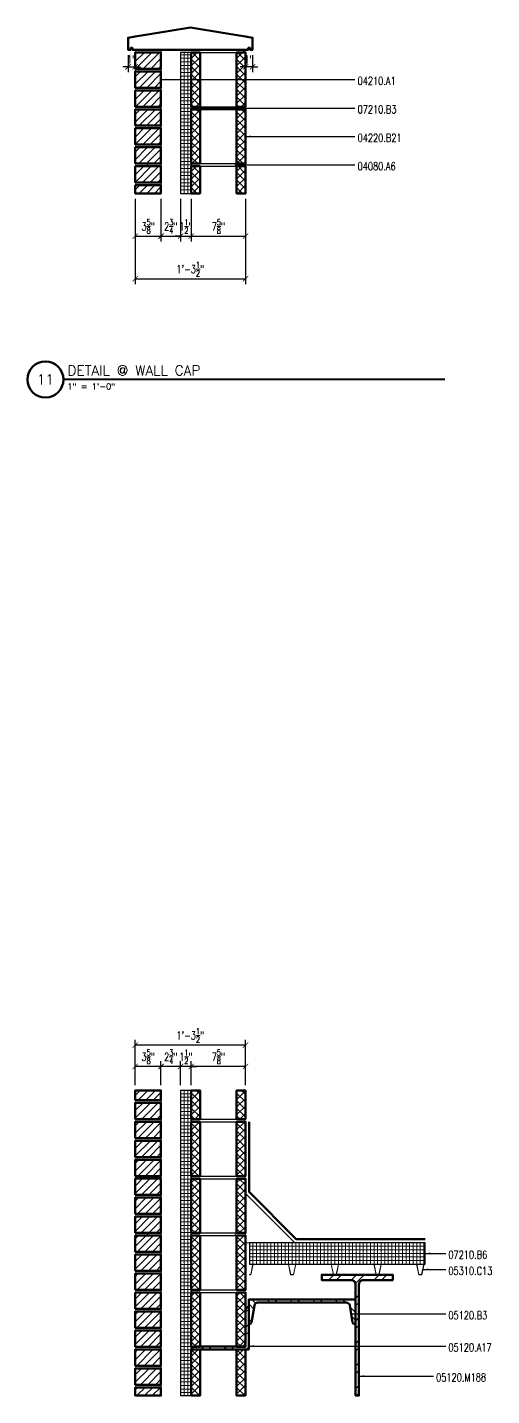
# Model space of a CAD drawing. Header units: inches. Extents: x 4066 to 5785, y 40 to 930.
# Drawn here: x 4066.4 to 4131.6, y 737.9 to 930.2 of the extents above; entities that cross this region are included whole.
import ezdxf
from ezdxf.enums import TextEntityAlignment as Align

# ---------------------------------------------------------------- set-up
doc = ezdxf.new("R2010")
doc.units = ezdxf.units.IN
doc.header["$LTSCALE"] = 0.5
doc.header["$MEASUREMENT"] = 0
doc.layers.get('0').update_dxf_attribs({"lineweight": 18})
doc.layers.get('Defpoints').update_dxf_attribs({"color": 140, "lineweight": 18})
for name, color, linetype, lineweight in [('A-Anno-Dims', 211, 'Continuous', 18), ('A-Anno-Note', 231, 'Continuous', 25), ('A-Detl-Medm', 31, 'Continuous', 25), ('A-Detl-Patt', 190, 'Continuous', 18), ('A-Detl-Thin', 150, 'Continuous', 18), ('A-Detl-Wide', 213, 'Continuous', 50), ('G-Anno-Ttlb', 213, 'Continuous', 50)]:
    doc.layers.add(name, color=color, linetype=linetype, lineweight=lineweight)
doc.styles.add('Arch-Dim', font='romans.shx', dxfattribs={"width": 0.75})
doc.styles.add('RomanS', font='romans.shx')
doc.dimstyles.new('Aec-Arch-I-96', dxfattribs={"dimscale": 96, "dimtxt": 0.09375, "dimasz": 0.0625, "dimexe": 0.0625, "dimexo": 0.0625, "dimgap": 0.03125, "dimtad": 1, "dimdec": 4, "dimzin": 3, "dimdsep": 46, "dimlunit": 4, "dimtxsty": 'Arch-Dim', "dimblk": 'ARCHTICK', "dimcen": 0.09375, "dimazin": 2, "dimtfac": 0.75, "dimtdec": 4, "dimtix": 1, "dimtmove": 2, "dimatfit": 2, "dimfxl": 1, "dimtolj": 1, "dimtzin": 0, "dimarcsym": 0})
pattern_1 = [(45, (0, 0.375), (-0.53033, 0.53033), [])]
pattern_2 = [(45, (0, 0.375), (-0.53033, 0.53033), []), (135, (0, 0.375), (-0.53033, -0.53033), [])]

# ---------------------------------------------------------------- blocks, each defined once
blk = doc.blocks.new('*U170')
at = {"layer": 'A-Detl-Patt'}
h = blk.add_hatch(dxfattribs=at)
h.set_pattern_fill('ANSI31', color=256, scale=6, style=0)
h.set_pattern_definition(pattern_1)
h.paths.add_polyline_path([(3.62, 2.67), (0, 2.67), (0, 1.51), (3.62, 1.51)], flags=0)
at = {"color": 0, "linetype": 'ByBlock'}
blk.add_lwpolyline([(3.62, 2.67), (0, 2.67), (0, 1.51), (3.62, 1.51), (3.62, 2.67)], close=True, dxfattribs=at)
blk = doc.blocks.new('*U32')
at = {"layer": 'A-Detl-Patt'}
h = blk.add_hatch(dxfattribs=at)
h.set_pattern_fill('ANSI31', color=256, scale=6, style=0)
h.set_pattern_definition(pattern_1)
h.paths.add_polyline_path([(0, 0.375), (3.625, 0.375), (3.625, 2.6667), (0, 2.6667)])
at = {"color": 0, "linetype": 'ByBlock'}
blk.add_lwpolyline([(0, 0.375), (3.625, 0.375), (3.625, 2.6667), (0, 2.6667)], close=True, dxfattribs=at)
at = {"layer": 'A-Detl-Medm'}
blk.add_line((3.625, 0.375), (3.625, 0), dxfattribs=at)
blk.add_arc((0, 0.1875), 0.1875, 270, 90, dxfattribs=at)
blk = doc.blocks.new('*U168')
at = {"layer": 'A-Detl-Patt'}
h = blk.add_hatch(dxfattribs=at)
h.set_pattern_fill('ANSI37', color=256, scale=6, style=0)
h.set_pattern_definition(pattern_2)
h.paths.add_polyline_path([(1.25, 8), (0, 8), (0, 1.51), (1.25, 1.51)], flags=0)
h = blk.add_hatch(dxfattribs=at)
h.set_pattern_fill('ANSI37', color=256, scale=6, style=0)
h.set_pattern_definition(pattern_2)
h.paths.add_polyline_path([(7.62, 8), (6.38, 8), (6.38, 1.51), (7.62, 1.51)], flags=0)
at = {"color": 0, "linetype": 'ByBlock'}
for points in [[(1.25, 8), (0, 8), (0, 1.51), (1.25, 1.51), (1.25, 8)], [(7.62, 8), (6.38, 8), (6.38, 1.51), (7.62, 1.51), (7.62, 8)]]:
    blk.add_lwpolyline(points, close=True, dxfattribs=at)
at = {"layer": 'A-Detl-Medm'}
blk.add_lwpolyline([(1.25, 8), (6.38, 8)], dxfattribs=at)
blk = doc.blocks.new('*U33')
at = {"layer": 'A-Detl-Patt'}
h = blk.add_hatch(dxfattribs=at)
h.set_pattern_fill('ANSI37', color=256, scale=6, style=0)
h.set_pattern_definition(pattern_2)
h.paths.add_polyline_path([(0, 0.375), (1.25, 0.375), (1.25, 8), (0, 8)])
h = blk.add_hatch(dxfattribs=at)
h.set_pattern_fill('ANSI37', color=256, scale=6, style=0)
h.set_pattern_definition(pattern_2)
h.paths.add_polyline_path([(6.375, 0.375), (7.625, 0.375), (7.625, 8), (6.375, 8)])
at = {"color": 0, "linetype": 'ByBlock'}
for points in [[(0, 0.375), (1.25, 0.375), (1.25, 8), (0, 8)], [(6.375, 0.375), (7.625, 0.375), (7.625, 8), (6.375, 8)]]:
    blk.add_lwpolyline(points, close=True, dxfattribs=at)
at = {"layer": 'A-Detl-Medm'}
for p, q in [((1.25, 8), (6.375, 8)), ((0, 0.375), (0, 0)), ((1.25, 0.375), (6.375, 0.375))]:
    blk.add_line(p, q, dxfattribs=at)
blk.add_arc((7.625, 0.1875), 0.1875, 90, 270, dxfattribs=at)
blk = doc.blocks.new('*U55')
at = {"layer": 'A-Detl-Patt'}
h = blk.add_hatch(dxfattribs=at)
h.set_pattern_fill('ANSI32', color=256, scale=6, style=0)
edge = h.paths.add_edge_path()
edge.add_line((3.4, 0), (0, 0))
edge.add_line((0, 0), (0, -15))
edge.add_line((0, -15), (3.4, -15))
edge.add_line((3.4, -15), (3.4, -14.84))
edge.add_arc((3.16, -14.84), 0.24, 0, 80.5)
edge.add_line((3.2, -14.6), (0.82, -14.2))
edge.add_arc((0.9, -13.71), 0.5, 180, 260.5, ccw=False)
edge.add_line((0.4, -13.71), (0.4, -1.29))
edge.add_arc((0.9, -1.29), 0.5, 99.5, 180, ccw=False)
edge.add_line((0.82, -0.8), (3.2, -0.4))
edge.add_arc((3.16, -0.16), 0.24, 279.5, 360)
edge.add_line((3.4, -0.16), (3.4, 0))
at = {"color": 0, "linetype": 'ByBlock'}
blk.add_lwpolyline([(3.4, 0), (0, 0), (0, -15), (3.4, -15), (3.4, -14.84, 0.366443), (3.2, -14.6), (0.82, -14.2, -0.366443), (0.4, -13.71), (0.4, -1.29, -0.366443), (0.82, -0.8), (3.2, -0.4, 0.366443), (3.4, -0.16)], format="xyb", close=True, dxfattribs=at)
blk = doc.blocks.new('*U167')
at = {"layer": 'A-Detl-Patt'}
h = blk.add_hatch(dxfattribs=at)
h.set_pattern_fill('ANSI32', color=256, scale=6, style=0)
h.set_pattern_definition([(45, (0, -13.46), (-1.591, 1.591), []), (45, (1.0607, -13.46), (-1.591, 1.591), [])])
h.paths.add_polyline_path([(0.24, -1.35, -0.414214), (0.85, -0.75), (4.99, -0.75), (4.99, 0), (-4.99, 0), (-4.99, -0.75), (-0.85, -0.75, -0.414214), (-0.24, -1.35), (-0.24, -16.99), (0.24, -16.99)], flags=0)
at = {"color": 0, "linetype": 'ByBlock'}
blk.add_lwpolyline([(0.24, -1.35, -0.414214), (0.85, -0.75), (4.99, -0.75), (4.99, 0), (-4.99, 0), (-4.99, -0.75), (-0.85, -0.75, -0.414214), (-0.24, -1.35), (-0.24, -16.99), (0.24, -16.99), (0.24, -1.35)], format="xyb", close=True, dxfattribs=at)
blk = doc.blocks.new('*U57')
at = {"layer": 'A-Detl-Patt'}
h = blk.add_hatch(dxfattribs=at)
h.set_pattern_fill('ANSI32', color=256, scale=6, style=0)
edge = h.paths.add_edge_path()
edge.add_line((0, 0), (6, 0))
edge.add_arc((5.5625, 0), 0.4375, -90, 0, ccw=False)
edge.add_line((5.5625, -0.4375), (0.9375, -0.4375))
edge.add_arc((0.9375, -0.9375), 0.5, 90, 180)
edge.add_line((0.4375, -0.9375), (0.4375, -7.5625))
edge.add_arc((0, -7.5625), 0.4375, -90, 0, ccw=False)
edge.add_line((0, -8), (0, 0))
at = {"color": 0, "linetype": 'ByBlock'}
blk.add_lwpolyline([(0, 0), (6, 0), (6, 0, -0.41421356), (5.5625, -0.4375), (0.9375, -0.4375, 0.41421356), (0.4375, -0.9375), (0.4375, -7.5625, -0.41421356), (0, -8), (0, -8)], format="xyb", close=True, dxfattribs=at)
blk = doc.blocks.new('*U82')
at = {"layer": 'A-Detl-Patt'}
h = blk.add_hatch(dxfattribs=at)
h.set_pattern_fill('ANSI31', color=256, scale=6, style=0)
h.set_pattern_definition(pattern_1)
h.paths.add_polyline_path([(0, 0.38), (3.62, 0.38), (3.62, 1.73), (0, 1.73)], flags=0)
at = {"color": 0, "linetype": 'ByBlock'}
blk.add_lwpolyline([(0, 0.38), (3.62, 0.38), (3.62, 1.73), (0, 1.73), (0, 0.38)], close=True, dxfattribs=at)
at = {"layer": 'A-Detl-Medm'}
blk.add_lwpolyline([(0, 0, 1), (0, 0.38)], format="xyb", dxfattribs=at)
blk.add_lwpolyline([(3.62, 0.38), (3.62, 0)], dxfattribs=at)
blk = doc.blocks.new('*U80')
at = {"layer": 'A-Detl-Patt'}
h = blk.add_hatch(dxfattribs=at)
h.set_pattern_fill('ANSI37', color=256, scale=6, style=0)
h.set_pattern_definition(pattern_2)
h.paths.add_polyline_path([(0, 0.38), (1.25, 0.38), (1.25, 4.4), (0, 4.4)], flags=0)
h = blk.add_hatch(dxfattribs=at)
h.set_pattern_fill('ANSI37', color=256, scale=6, style=0)
h.set_pattern_definition(pattern_2)
h.paths.add_polyline_path([(6.38, 0.38), (7.62, 0.38), (7.62, 4.4), (6.38, 4.4)], flags=0)
at = {"color": 0, "linetype": 'ByBlock'}
for points in [[(0, 0.38), (1.25, 0.38), (1.25, 4.4), (0, 4.4), (0, 0.38)], [(6.38, 0.38), (7.62, 0.38), (7.62, 4.4), (6.38, 4.4), (6.38, 0.38)]]:
    blk.add_lwpolyline(points, close=True, dxfattribs=at)
at = {"layer": 'A-Detl-Medm'}
for points in [[(0, 0.38), (0, 0)], [(1.25, 0.38), (6.38, 0.38)]]:
    blk.add_lwpolyline(points, dxfattribs=at)
blk.add_lwpolyline([(7.62, 0.38, 1), (7.62, 0)], format="xyb", dxfattribs=at)
blk = doc.blocks.new('*U65')
at = {"color": 0, "linetype": 'ByBlock'}
blk.add_lwpolyline([(-6.1225, -0.1875, 0.0625, 0.0625, 1), (-6.2475, -0.1875, 0.0625, 0.0625, 1), (-6.1225, -0.1875, 0, 0, 0), (6.1225, -0.1875, 0.0625, 0.0625, 1), (6.2475, -0.1875, 0.0625, 0.0625, 1), (6.1225, -0.1875, 0, 0, 0)], format="xyseb", dxfattribs=at)
blk = doc.blocks.new('*U58')
at = {"layer": 'A-Detl-Patt'}
h = blk.add_hatch(dxfattribs=at)
h.set_pattern_fill('ANSI37', color=256, scale=6, style=0)
h.set_pattern_definition(pattern_2)
h.paths.add_polyline_path([(0, 0.375), (1.25, 0.375), (1.25, 8), (0, 8)])
h = blk.add_hatch(dxfattribs=at)
h.set_pattern_fill('ANSI37', color=256, scale=6, style=0)
h.set_pattern_definition(pattern_2)
h.paths.add_polyline_path([(6.375, 0.375), (7.625, 0.375), (7.625, 8), (6.375, 8)])
at = {"color": 0, "linetype": 'ByBlock'}
for points in [[(0, 0.375), (1.25, 0.375), (1.25, 8), (0, 8)], [(6.375, 0.375), (7.625, 0.375), (7.625, 8), (6.375, 8)]]:
    blk.add_lwpolyline(points, close=True, dxfattribs=at)
at = {"layer": 'A-Detl-Medm'}
for p, q in [((1.25, 8), (6.375, 8)), ((0, 0.375), (0, 0)), ((1.25, 0.375), (6.375, 0.375))]:
    blk.add_line(p, q, dxfattribs=at)
blk.add_arc((7.625, 0.1875), 0.1875, 90, 270, dxfattribs=at)
blk = doc.blocks.new('*U107')
at = {"layer": 'A-Detl-Patt'}
h = blk.add_hatch(dxfattribs=at)
h.set_pattern_fill('ANSI31', color=256, scale=6, style=0)
h.set_pattern_definition(pattern_1)
h.paths.add_polyline_path([(3.62, 2.67), (0, 2.67), (0, 1.52), (3.62, 1.52)], flags=0)
at = {"color": 0, "linetype": 'ByBlock'}
blk.add_lwpolyline([(3.62, 2.67), (0, 2.67), (0, 1.52), (3.62, 1.52), (3.62, 2.67)], close=True, dxfattribs=at)
blk = doc.blocks.new('*U59')
at = {"layer": 'A-Detl-Patt'}
h = blk.add_hatch(dxfattribs=at)
h.set_pattern_fill('ANSI31', color=256, scale=6, style=0)
h.set_pattern_definition(pattern_1)
h.paths.add_polyline_path([(0, 0.375), (3.625, 0.375), (3.625, 2.6667), (0, 2.6667)])
at = {"color": 0, "linetype": 'ByBlock'}
blk.add_lwpolyline([(0, 0.375), (3.625, 0.375), (3.625, 2.6667), (0, 2.6667)], close=True, dxfattribs=at)
at = {"layer": 'A-Detl-Medm'}
blk.add_line((3.625, 0.375), (3.625, 0), dxfattribs=at)
blk.add_arc((0, 0.1875), 0.1875, 270, 90, dxfattribs=at)
blk = doc.blocks.new('*U64')
at = {"color": 0, "linetype": 'ByBlock'}
blk.add_lwpolyline([(3.62, 0.38), (0, 0.38), (-0.38, 0.38), (-0.38, 0.63), (-0.62, 0.63), (-0.62, 0.38), (-1, 0.38), (-1, 2.06), (0, 2.23), (2.62, 2.67), (7.75, 3.52), (12.88, 2.67), (15.5, 2.23), (16.5, 2.06), (16.5, 0.38), (16.13, 0.38), (16.13, 0.63), (15.88, 0.63), (15.88, 0.38), (15.5, 0.38), (11.88, 0.38), (3.62, 0.38)], close=True, dxfattribs=at)
at = {"layer": 'A-Detl-Medm', "extrusion": (0, 0, -1)}
blk.add_lwpolyline([(0, 0, -1), (0, 0.38)], format="xyb", dxfattribs=at)
blk.add_lwpolyline([(-3.62, 0.38), (-3.62, 0)], dxfattribs=at)
blk = doc.blocks.new('_ArchTick')
at = {"color": 0, "linetype": 'ByBlock', "const_width": 0.15}
blk.add_lwpolyline([(-0.5, -0.5), (0.5, 0.5)], dxfattribs=at)
blk = doc.blocks.new('*U106')
at = {"layer": 'A-Detl-Patt'}
h = blk.add_hatch(dxfattribs=at)
h.set_pattern_fill('ANSI37', color=256, scale=6, style=0)
h.set_pattern_definition(pattern_2)
h.paths.add_polyline_path([(1.25, 8), (0, 8), (0, 4.1875), (1.25, 4.1875)], flags=0)
h = blk.add_hatch(dxfattribs=at)
h.set_pattern_fill('ANSI37', color=256, scale=6, style=0)
h.set_pattern_definition(pattern_2)
h.paths.add_polyline_path([(7.625, 8), (6.375, 8), (6.375, 4.1875), (7.625, 4.1875)], flags=0)
at = {"color": 0, "linetype": 'ByBlock'}
for points in [[(1.25, 8), (0, 8), (0, 4.1875), (1.25, 4.1875), (1.25, 8)], [(7.625, 8), (6.375, 8), (6.375, 4.1875), (7.625, 4.1875), (7.625, 8)]]:
    blk.add_lwpolyline(points, close=True, dxfattribs=at)
at = {"layer": 'A-Detl-Medm'}
blk.add_lwpolyline([(1.25, 8), (6.375, 8)], dxfattribs=at)
blk = doc.blocks.new('*D108')
at = {"layer": 'A-Anno-Dims', "color": 0, "lineweight": -2, "transparency": 16777216}
for p, q in [((4081.54, 906.12), (4081.54, 900.12)), ((4085.17, 906.12), (4085.17, 900.12)), ((4081.54, 900.87), (4085.17, 900.87))]:
    blk.add_line(p, q, dxfattribs=at)
at = {"layer": 'Defpoints', "color": 0, "transparency": 16777216}
for p in [(4081.54, 906.87), (4085.17, 906.87), (4085.17, 900.87)]:
    blk.add_point(p, dxfattribs=at)
at = {"layer": 'A-Anno-Dims', "color": 0, "lineweight": -2, "transparency": 16777216, "xscale": 0.75, "yscale": 0.75, "zscale": 0.75, "rotation": 180}
blk.add_blockref('_ArchTick', (4081.54, 900.87), dxfattribs=at)
at = {"layer": 'A-Anno-Dims', "color": 0, "lineweight": -2, "transparency": 16777216, "xscale": 0.75, "yscale": 0.75, "zscale": 0.75}
blk.add_blockref('_ArchTick', (4085.17, 900.87), dxfattribs=at)
at = {"layer": 'A-Anno-Dims', "color": 0, "transparency": 16777216, "insert": (4083.36, 902.23), "char_height": 1.125, "attachment_point": 5, "style": 'Arch-Dim'}
blk.add_mtext('\\A1;3{\\H0.750000x;\\S5/8;}"', dxfattribs=at)
blk = doc.blocks.new('*D109')
at = {"layer": 'A-Anno-Dims', "color": 0, "lineweight": -2, "transparency": 16777216}
for p, q in [((4085.17, 906.12), (4085.17, 900.12)), ((4087.92, 906.12), (4087.92, 900.12)), ((4085.17, 900.87), (4087.92, 900.87))]:
    blk.add_line(p, q, dxfattribs=at)
at = {"layer": 'Defpoints', "color": 0, "transparency": 16777216}
for p in [(4085.17, 906.87), (4087.92, 906.87), (4087.92, 900.87)]:
    blk.add_point(p, dxfattribs=at)
at = {"layer": 'A-Anno-Dims', "color": 0, "lineweight": -2, "transparency": 16777216, "xscale": 0.75, "yscale": 0.75, "zscale": 0.75, "rotation": 180}
blk.add_blockref('_ArchTick', (4085.17, 900.87), dxfattribs=at)
at = {"layer": 'A-Anno-Dims', "color": 0, "lineweight": -2, "transparency": 16777216, "xscale": 0.75, "yscale": 0.75, "zscale": 0.75}
blk.add_blockref('_ArchTick', (4087.92, 900.87), dxfattribs=at)
at = {"layer": 'A-Anno-Dims', "color": 0, "transparency": 16777216, "insert": (4086.54, 902.23), "char_height": 1.125, "attachment_point": 5, "style": 'Arch-Dim'}
blk.add_mtext('\\A1;2{\\H0.750000x;\\S3/4;}"', dxfattribs=at)
blk = doc.blocks.new('*D110')
at = {"layer": 'A-Anno-Dims', "color": 0, "lineweight": -2, "transparency": 16777216}
for p, q in [((4087.92, 906.12), (4087.92, 900.12)), ((4089.42, 906.12), (4089.42, 900.12)), ((4087.92, 900.87), (4087.17, 900.87)), ((4087.92, 900.87), (4089.42, 900.87)), ((4089.42, 900.87), (4090.17, 900.87))]:
    blk.add_line(p, q, dxfattribs=at)
at = {"layer": 'Defpoints', "color": 0, "transparency": 16777216}
for p in [(4087.92, 906.87), (4089.42, 906.87), (4089.42, 900.87)]:
    blk.add_point(p, dxfattribs=at)
at = {"layer": 'A-Anno-Dims', "color": 0, "lineweight": -2, "transparency": 16777216, "xscale": 0.75, "yscale": 0.75, "zscale": 0.75}
blk.add_blockref('_ArchTick', (4087.92, 900.87), dxfattribs=at)
at = {"layer": 'A-Anno-Dims', "color": 0, "lineweight": -2, "transparency": 16777216, "xscale": 0.75, "yscale": 0.75, "zscale": 0.75, "rotation": 180}
blk.add_blockref('_ArchTick', (4089.42, 900.87), dxfattribs=at)
at = {"layer": 'A-Anno-Dims', "color": 0, "transparency": 16777216, "insert": (4088.67, 902.23), "char_height": 1.125, "attachment_point": 5, "style": 'Arch-Dim'}
blk.add_mtext('\\A1;1{\\H0.750000x;\\S1/2;}"', dxfattribs=at)
blk = doc.blocks.new('*D111')
at = {"layer": 'A-Anno-Dims', "color": 0, "lineweight": -2, "transparency": 16777216}
for p, q in [((4089.42, 906.12), (4089.42, 900.12)), ((4097.04, 906.12), (4097.04, 900.12)), ((4089.42, 900.87), (4097.04, 900.87))]:
    blk.add_line(p, q, dxfattribs=at)
at = {"layer": 'Defpoints', "color": 0, "transparency": 16777216}
for p in [(4089.42, 906.87), (4097.04, 906.87), (4097.04, 900.87)]:
    blk.add_point(p, dxfattribs=at)
at = {"layer": 'A-Anno-Dims', "color": 0, "lineweight": -2, "transparency": 16777216, "xscale": 0.75, "yscale": 0.75, "zscale": 0.75, "rotation": 180}
blk.add_blockref('_ArchTick', (4089.42, 900.87), dxfattribs=at)
at = {"layer": 'A-Anno-Dims', "color": 0, "lineweight": -2, "transparency": 16777216, "xscale": 0.75, "yscale": 0.75, "zscale": 0.75}
blk.add_blockref('_ArchTick', (4097.04, 900.87), dxfattribs=at)
at = {"layer": 'A-Anno-Dims', "color": 0, "transparency": 16777216, "insert": (4093.23, 902.23), "char_height": 1.125, "attachment_point": 5, "style": 'Arch-Dim'}
blk.add_mtext('\\A1;7{\\H0.750000x;\\S5/8;}"', dxfattribs=at)
blk = doc.blocks.new('*D112')
at = {"layer": 'A-Anno-Dims', "color": 0, "lineweight": -2, "transparency": 16777216}
for p, q in [((4081.54, 906.12), (4081.54, 894.12)), ((4097.04, 906.12), (4097.04, 894.12)), ((4081.54, 894.87), (4097.04, 894.87))]:
    blk.add_line(p, q, dxfattribs=at)
at = {"layer": 'Defpoints', "color": 0, "transparency": 16777216}
for p in [(4081.54, 906.87), (4097.04, 906.87), (4097.04, 894.87)]:
    blk.add_point(p, dxfattribs=at)
at = {"layer": 'A-Anno-Dims', "color": 0, "lineweight": -2, "transparency": 16777216, "xscale": 0.75, "yscale": 0.75, "zscale": 0.75, "rotation": 180}
blk.add_blockref('_ArchTick', (4081.54, 894.87), dxfattribs=at)
at = {"layer": 'A-Anno-Dims', "color": 0, "lineweight": -2, "transparency": 16777216, "xscale": 0.75, "yscale": 0.75, "zscale": 0.75}
blk.add_blockref('_ArchTick', (4097.04, 894.87), dxfattribs=at)
at = {"layer": 'A-Anno-Dims', "color": 0, "transparency": 16777216, "insert": (4089.29, 896.23), "char_height": 1.125, "attachment_point": 5, "style": 'Arch-Dim'}
blk.add_mtext('\\A1;1\'-3{\\H0.750000x;\\S1/2;}"', dxfattribs=at)
blk = doc.blocks.new('*D113')
at = {"layer": 'A-Anno-Dims', "color": 0, "lineweight": -2, "transparency": 16777216}
for p, q in [((4080.54, 926.31), (4080.54, 923.92)), ((4081.54, 925.94), (4081.54, 923.92)), ((4080.54, 924.67), (4079.79, 924.67)), ((4080.54, 924.67), (4081.54, 924.67)), ((4081.54, 924.67), (4082.29, 924.67))]:
    blk.add_line(p, q, dxfattribs=at)
at = {"layer": 'Defpoints', "color": 0, "transparency": 16777216}
for p in [(4080.54, 927.06), (4081.54, 926.69), (4081.54, 924.67)]:
    blk.add_point(p, dxfattribs=at)
at = {"layer": 'A-Anno-Dims', "color": 0, "lineweight": -2, "transparency": 16777216, "xscale": 0.75, "yscale": 0.75, "zscale": 0.75}
blk.add_blockref('_ArchTick', (4080.54, 924.67), dxfattribs=at)
at = {"layer": 'A-Anno-Dims', "color": 0, "lineweight": -2, "transparency": 16777216, "xscale": 0.75, "yscale": 0.75, "zscale": 0.75, "rotation": 180}
blk.add_blockref('_ArchTick', (4081.54, 924.67), dxfattribs=at)
at = {"layer": 'A-Anno-Dims', "color": 0, "transparency": 16777216, "insert": (4081.04, 925.71), "char_height": 1.125, "attachment_point": 5, "style": 'Arch-Dim'}
blk.add_mtext('\\A1;1"', dxfattribs=at)
blk = doc.blocks.new('*D114')
at = {"layer": 'A-Anno-Dims', "color": 0, "lineweight": -2, "transparency": 16777216}
for p, q in [((4097.04, 925.93), (4097.04, 923.92)), ((4098.04, 926.31), (4098.04, 923.92)), ((4097.04, 924.67), (4096.29, 924.67)), ((4098.04, 924.67), (4097.04, 924.67)), ((4098.04, 924.67), (4098.79, 924.67))]:
    blk.add_line(p, q, dxfattribs=at)
at = {"layer": 'Defpoints', "color": 0, "transparency": 16777216}
for p in [(4098.04, 927.06), (4097.04, 926.68), (4097.04, 924.67)]:
    blk.add_point(p, dxfattribs=at)
at = {"layer": 'A-Anno-Dims', "color": 0, "lineweight": -2, "transparency": 16777216, "xscale": 0.75, "yscale": 0.75, "zscale": 0.75}
blk.add_blockref('_ArchTick', (4097.04, 924.67), dxfattribs=at)
at = {"layer": 'A-Anno-Dims', "color": 0, "lineweight": -2, "transparency": 16777216, "xscale": 0.75, "yscale": 0.75, "zscale": 0.75, "rotation": 180}
blk.add_blockref('_ArchTick', (4098.04, 924.67), dxfattribs=at)
at = {"layer": 'A-Anno-Dims', "color": 0, "transparency": 16777216, "insert": (4097.54, 925.71), "char_height": 1.125, "attachment_point": 5, "style": 'Arch-Dim'}
blk.add_mtext('\\A1;1"', dxfattribs=at)
blk = doc.blocks.new('*D115')
at = {"layer": 'A-Anno-Dims', "color": 0, "lineweight": -2, "transparency": 16777216}
for p, q in [((4089.42, 781.54), (4089.42, 784.92)), ((4097.04, 781.54), (4097.04, 784.92)), ((4097.04, 784.17), (4089.42, 784.17))]:
    blk.add_line(p, q, dxfattribs=at)
at = {"layer": 'Defpoints', "color": 0, "transparency": 16777216}
for p in [(4089.42, 784.17), (4089.42, 780.79), (4097.04, 780.79)]:
    blk.add_point(p, dxfattribs=at)
at = {"layer": 'A-Anno-Dims', "color": 0, "lineweight": -2, "transparency": 16777216, "xscale": 0.75, "yscale": 0.75, "zscale": 0.75, "rotation": 180}
blk.add_blockref('_ArchTick', (4089.42, 784.17), dxfattribs=at)
at = {"layer": 'A-Anno-Dims', "color": 0, "lineweight": -2, "transparency": 16777216, "xscale": 0.75, "yscale": 0.75, "zscale": 0.75}
blk.add_blockref('_ArchTick', (4097.04, 784.17), dxfattribs=at)
at = {"layer": 'A-Anno-Dims', "color": 0, "transparency": 16777216, "insert": (4093.23, 785.53), "char_height": 1.125, "attachment_point": 5, "style": 'Arch-Dim'}
blk.add_mtext('\\A1;7{\\H0.750000x;\\S5/8;}"', dxfattribs=at)
blk = doc.blocks.new('*D116')
at = {"layer": 'A-Anno-Dims', "color": 0, "lineweight": -2, "transparency": 16777216}
for p, q in [((4087.92, 781.54), (4087.92, 784.92)), ((4089.42, 781.54), (4089.42, 784.92)), ((4087.92, 784.17), (4087.17, 784.17)), ((4089.42, 784.17), (4087.92, 784.17)), ((4089.42, 784.17), (4090.17, 784.17))]:
    blk.add_line(p, q, dxfattribs=at)
at = {"layer": 'Defpoints', "color": 0, "transparency": 16777216}
for p in [(4087.92, 784.17), (4087.92, 780.79), (4089.42, 780.79)]:
    blk.add_point(p, dxfattribs=at)
at = {"layer": 'A-Anno-Dims', "color": 0, "lineweight": -2, "transparency": 16777216, "xscale": 0.75, "yscale": 0.75, "zscale": 0.75}
blk.add_blockref('_ArchTick', (4087.92, 784.17), dxfattribs=at)
at = {"layer": 'A-Anno-Dims', "color": 0, "lineweight": -2, "transparency": 16777216, "xscale": 0.75, "yscale": 0.75, "zscale": 0.75, "rotation": 180}
blk.add_blockref('_ArchTick', (4089.42, 784.17), dxfattribs=at)
at = {"layer": 'A-Anno-Dims', "color": 0, "transparency": 16777216, "insert": (4088.67, 785.53), "char_height": 1.125, "attachment_point": 5, "style": 'Arch-Dim'}
blk.add_mtext('\\A1;1{\\H0.750000x;\\S1/2;}"', dxfattribs=at)
blk = doc.blocks.new('*D117')
at = {"layer": 'A-Anno-Dims', "color": 0, "lineweight": -2, "transparency": 16777216}
for p, q in [((4085.17, 781.54), (4085.17, 784.92)), ((4087.92, 781.54), (4087.92, 784.92)), ((4087.92, 784.17), (4085.17, 784.17))]:
    blk.add_line(p, q, dxfattribs=at)
at = {"layer": 'Defpoints', "color": 0, "transparency": 16777216}
for p in [(4085.17, 784.17), (4085.17, 780.79), (4087.92, 780.79)]:
    blk.add_point(p, dxfattribs=at)
at = {"layer": 'A-Anno-Dims', "color": 0, "lineweight": -2, "transparency": 16777216, "xscale": 0.75, "yscale": 0.75, "zscale": 0.75, "rotation": 180}
blk.add_blockref('_ArchTick', (4085.17, 784.17), dxfattribs=at)
at = {"layer": 'A-Anno-Dims', "color": 0, "lineweight": -2, "transparency": 16777216, "xscale": 0.75, "yscale": 0.75, "zscale": 0.75}
blk.add_blockref('_ArchTick', (4087.92, 784.17), dxfattribs=at)
at = {"layer": 'A-Anno-Dims', "color": 0, "transparency": 16777216, "insert": (4086.54, 785.53), "char_height": 1.125, "attachment_point": 5, "style": 'Arch-Dim'}
blk.add_mtext('\\A1;2{\\H0.750000x;\\S3/4;}"', dxfattribs=at)
blk = doc.blocks.new('*D118')
at = {"layer": 'A-Anno-Dims', "color": 0, "lineweight": -2, "transparency": 16777216}
for p, q in [((4081.54, 781.54), (4081.54, 784.92)), ((4085.17, 781.54), (4085.17, 784.92)), ((4085.17, 784.17), (4081.54, 784.17))]:
    blk.add_line(p, q, dxfattribs=at)
at = {"layer": 'Defpoints', "color": 0, "transparency": 16777216}
for p in [(4081.54, 784.17), (4081.54, 780.79), (4085.17, 780.79)]:
    blk.add_point(p, dxfattribs=at)
at = {"layer": 'A-Anno-Dims', "color": 0, "lineweight": -2, "transparency": 16777216, "xscale": 0.75, "yscale": 0.75, "zscale": 0.75, "rotation": 180}
blk.add_blockref('_ArchTick', (4081.54, 784.17), dxfattribs=at)
at = {"layer": 'A-Anno-Dims', "color": 0, "lineweight": -2, "transparency": 16777216, "xscale": 0.75, "yscale": 0.75, "zscale": 0.75}
blk.add_blockref('_ArchTick', (4085.17, 784.17), dxfattribs=at)
at = {"layer": 'A-Anno-Dims', "color": 0, "transparency": 16777216, "insert": (4083.36, 785.53), "char_height": 1.125, "attachment_point": 5, "style": 'Arch-Dim'}
blk.add_mtext('\\A1;3{\\H0.750000x;\\S5/8;}"', dxfattribs=at)
blk = doc.blocks.new('*D119')
at = {"layer": 'A-Anno-Dims', "color": 0, "lineweight": -2, "transparency": 16777216}
for p, q in [((4081.54, 781.54), (4081.54, 787.92)), ((4097.04, 787.17), (4081.54, 787.17)), ((4097.04, 781.54), (4097.04, 787.92))]:
    blk.add_line(p, q, dxfattribs=at)
at = {"layer": 'Defpoints', "color": 0, "transparency": 16777216}
for p in [(4081.54, 787.17), (4081.54, 780.79), (4097.04, 780.79)]:
    blk.add_point(p, dxfattribs=at)
at = {"layer": 'A-Anno-Dims', "color": 0, "lineweight": -2, "transparency": 16777216, "xscale": 0.75, "yscale": 0.75, "zscale": 0.75, "rotation": 180}
blk.add_blockref('_ArchTick', (4081.54, 787.17), dxfattribs=at)
at = {"layer": 'A-Anno-Dims', "color": 0, "lineweight": -2, "transparency": 16777216, "xscale": 0.75, "yscale": 0.75, "zscale": 0.75}
blk.add_blockref('_ArchTick', (4097.04, 787.17), dxfattribs=at)
at = {"layer": 'A-Anno-Dims', "color": 0, "transparency": 16777216, "insert": (4089.29, 788.53), "char_height": 1.125, "attachment_point": 5, "style": 'Arch-Dim'}
blk.add_mtext('\\A1;1\'-3{\\H0.750000x;\\S1/2;}"', dxfattribs=at)
blk = doc.blocks.new('Anno_Title_A1')
at = {"color": 0, "linetype": 'ByBlock', "lineweight": -2}
blk.add_circle((0, 0), 2.25, dxfattribs=at)
blk.add_circle((0, 0), 2.25, dxfattribs=at)
at = {"color": 0, "linetype": 'ByBlock', "lineweight": -2, "style": 'RomanS'}
blk.add_attdef('NUMBER', text='', height=1.25, dxfattribs=at).set_placement((0, 0), align=Align.MIDDLE)
blk = doc.blocks.new('Anno_Title_T1')
at = {"color": 0, "linetype": 'ByBlock', "lineweight": -2, "style": 'RomanS'}
blk.add_attdef('TITLE', (2.75, 0.5), '', height=1.25, dxfattribs=at)
blk.add_attdef('SCALE', text='', height=0.75, dxfattribs=at).set_placement((2.75, -0.5), align=Align.TOP_LEFT)

msp = doc.modelspace()

# ---------------------------------------------------------------- hatches: boundary and pattern name
at = {"layer": 'A-Detl-Patt'}
h = msp.add_hatch(dxfattribs=at)
h.set_pattern_fill('ANSI37', color=256, scale=4, angle=135, style=0)
h.set_pattern_definition([(180, (4089.4184, 906.8717), (-1e-16, -0.5), []), (270, (4089.4184, 906.8717), (0.5, -1e-16), [])])
h.paths.add_polyline_path([(4089.41841, 906.87171), (4089.41841, 926.68421), (4087.91841, 926.68421), (4087.91841, 906.87171)])
h = msp.add_hatch(dxfattribs=at)
h.set_pattern_fill('ANSI37', color=256, scale=4, angle=135, style=0)
h.set_pattern_definition([(180, (4089.4184, 724.33384), (-1e-16, -0.5), []), (270, (4089.4184, 724.33384), (0.5, -1e-16), [])])
h.paths.add_polyline_path([(4089.41841, 780.79369), (4087.91841, 780.79369), (4087.91841, 737.90664), (4089.41841, 737.90664)], flags=0)
h = msp.add_hatch(dxfattribs=at)
h.set_pattern_fill('ANSI37', color=256, scale=4, angle=45, style=0)
h.set_pattern_definition([(90, (4097.5934, 756.39634), (-0.5, 1e-16), []), (180, (4097.5934, 756.39634), (-1e-16, -0.5), [])])
h.paths.add_polyline_path([(4097.59341, 759.39634), (4097.59341, 756.39634), (4122.29106, 756.39634), (4122.29106, 759.39634)], flags=0)

# ---------------------------------------------------------------- linework, layer by layer
at = {"layer": 'A-Detl-Medm', "extrusion": (0, 0, -1)}
msp.add_lwpolyline([(-4097.04341, 926.68881, 1), (-4097.04341, 927.06381)], format="xyb", dxfattribs=at)
at = {"layer": 'A-Detl-Medm'}
for points in [[(4089.41841, 906.87171), (4089.41841, 926.68421), (4087.91841, 926.68421), (4087.91841, 906.87171)], [(4089.41841, 780.79369), (4087.91841, 780.79369), (4087.91841, 737.90664), (4089.41841, 737.90664), (4089.41841, 780.79369)], [(4097.59341, 759.39634), (4097.59341, 756.39634), (4122.29106, 756.39634), (4122.29106, 759.39634), (4097.59341, 759.39634)]]:
    msp.add_lwpolyline(points, close=True, dxfattribs=at)
at = {"layer": 'A-Detl-Thin'}
for points in [[(4097.04341, 766.32636), (4097.04341, 759.39634), (4103.97343, 759.39634)], [(4097.59341, 754.92624), (4097.59341, 754.89634), (4097.80512, 754.89634), (4098.11762, 756.36644), (4103.0692, 756.36644), (4103.3817, 754.89634), (4103.80512, 754.89634), (4104.11762, 756.36644), (4109.0692, 756.36644), (4109.3817, 754.89634), (4109.80512, 754.89634), (4110.11762, 756.36644), (4115.0692, 756.36644), (4115.3817, 754.89634), (4115.80512, 754.89634), (4116.11762, 756.36644), (4121.0692, 756.36644), (4121.3817, 754.89634), (4121.80512, 754.89634), (4122.11762, 756.36644), (4122.29106, 756.36644), (4122.29106, 756.39634), (4122.09341, 756.39634), (4121.78091, 754.92624), (4121.40591, 754.92624), (4121.09341, 756.39634), (4116.09341, 756.39634), (4115.78091, 754.92624), (4115.40591, 754.92624), (4115.09341, 756.39634), (4110.09341, 756.39634), (4109.78091, 754.92624), (4109.40591, 754.92624), (4109.09341, 756.39634), (4104.09341, 756.39634), (4103.78091, 754.92624), (4103.40591, 754.92624), (4103.09341, 756.39634), (4098.09341, 756.39634), (4097.78091, 754.92624), (4097.59341, 754.92624)]]:
    msp.add_lwpolyline(points, close=True, dxfattribs=at)
at = {"layer": 'A-Detl-Wide'}
msp.add_lwpolyline([(4122.29106, 759.89634), (4104.18054, 759.89634), (4097.54341, 766.53346), (4097.54341, 776.39634)], dxfattribs=at)
at = {"layer": 'G-Anno-Ttlb'}
msp.add_lwpolyline([(4071.46185, 880.73077, 0.3, 0.3, 0), (4125.04728, 880.73077, 0.3, 0.3, 0)], format="xyseb", dxfattribs=at)

# ---------------------------------------------------------------- block references
at = {"layer": 'A-Detl-Wide'}
for name, p in [('*U64', (4081.54341, 926.68881)), ('*U59', (4081.54341, 924.02211)), ('*U58', (4089.41841, 918.68421)), ('*U59', (4081.54341, 921.35541)), ('*U59', (4081.54341, 918.68871)), ('*U59', (4081.54341, 916.02201)), ('*U58', (4089.41841, 910.68421)), ('*U59', (4081.54341, 913.35531)), ('*U59', (4081.54341, 910.68861)), ('*U59', (4081.54341, 908.02191)), ('*U65', (4089.41841, 911.06021)), ('*U106', (4089.41841, 902.68421)), ('*U107', (4081.54341, 905.35521)), ('*U82', (4081.54341, 779.06564)), ('*U80', (4089.41841, 776.39634)), ('*U32', (4081.54341, 776.39894)), ('*U32', (4081.54341, 773.73224)), ('*U33', (4089.41841, 768.39634)), ('*U32', (4081.54341, 771.06554)), ('*U32', (4081.54341, 768.39884)), ('*U32', (4081.54341, 765.73414)), ('*U33', (4089.41841, 760.39634)), ('*U32', (4081.54341, 763.06744)), ('*U32', (4081.54341, 760.40074)), ('*U32', (4081.54341, 757.73404)), ('*U65', (4089.41841, 760.77134)), ('*U33', (4089.41841, 752.39634)), ('*U32', (4081.54341, 755.06734)), ('*U32', (4081.54341, 752.40064)), ('*U167', (4112.73841, 754.89634)), ('*U32', (4081.54341, 749.73394)), ('*U33', (4089.41841, 744.39634)), ('*U32', (4081.54341, 747.06724)), ('*U32', (4081.54341, 744.40054)), ('*U32', (4081.54341, 741.73384)), ('*U168', (4089.41841, 736.39634)), ('*U32', (4081.54341, 739.06714)), ('*U170', (4081.54341, 736.40044))]:
    msp.add_blockref(name, p, dxfattribs=at)
at = {"layer": 'A-Detl-Wide', "xscale": -1, "rotation": 270}
msp.add_blockref('*U57', (4097.49341, 744.39634), dxfattribs=at)
at = {"layer": 'A-Detl-Wide', "rotation": 270}
msp.add_blockref('*U55', (4112.49341, 751.39634), dxfattribs=at)
at = {"layer": 'G-Anno-Ttlb'}
ref = msp.add_blockref('Anno_Title_A1', (4068.9306, 880.73077), dxfattribs=dict(at, xscale=1.125, yscale=1.125, zscale=1.125))
ref.add_attrib('NUMBER', '11', dxfattribs={"layer": '0', "color": 0, "linetype": 'ByBlock', "lineweight": -2, "height": 1.40625, "style": 'Arch-Dim'}).set_placement((4068.9306, 880.73077), align=Align.MIDDLE)
ref = msp.add_blockref('Anno_Title_T1', (4068.9306, 880.73077), dxfattribs=dict(at, xscale=1.125, yscale=1.125, zscale=1.125))
ref.add_attrib('SCALE', '1" = 1\'-0"', dxfattribs={"layer": '0', "color": 0, "linetype": 'ByBlock', "lineweight": -2, "height": 0.84375, "style": 'Arch-Dim'}).set_placement((4072.02435, 880.16827), align=Align.TOP_LEFT)
ref.add_attrib('TITLE', 'DETAIL @ WALL CAP', (4072.02435, 881.29327), dxfattribs={"layer": '0', "color": 0, "linetype": 'ByBlock', "lineweight": -2, "height": 1.40625, "style": 'Arch-Dim'})

# ---------------------------------------------------------------- texts
at = {"layer": 'A-Anno-Note', "char_height": 1.125, "attachment_point": 1, "style": 'Arch-Dim'}
for s, insert in [('04210.A1', (4112.78841, 923.25126)), ('07210.B3', (4112.78841, 919.24671)), ('04220.B21', (4112.78841, 915.24671)), ('04080.A6', (4112.78841, 911.24771)), ('07210.B6', (4125.54106, 758.27134)), ('05310.C13', (4125.54106, 756.00639)), ('05120.B3', (4125.54106, 749.76279)), ('05120.A17', (4125.54106, 745.24204)), ('05120.M188', (4123.81869, 741.0286))]:
    msp.add_mtext(s, dxfattribs=dict(at, insert=insert))

# ---------------------------------------------------------------- dimensions: what is measured, and where the dimension line sits
at = {"layer": 'A-Anno-Dims'}
for base, p1, p2, picture, middle in [((4081.54341, 924.66796), (4080.54341, 927.06381), (4081.54341, 926.68881), '*D113', (4081.04341, 925.71261)), ((4097.04341, 924.66796), (4098.04341, 927.06381), (4097.04341, 926.68421), '*D114', (4097.54341, 925.71261)), ((4085.16841, 900.87171), (4081.54341, 906.87171), (4085.16841, 906.87171), '*D108', (4083.35591, 902.23109)), ((4097.04341, 894.87171), (4081.54341, 906.87171), (4097.04341, 906.87171), '*D112', (4089.29341, 896.23109)), ((4087.91841, 900.87171), (4085.16841, 906.87171), (4087.91841, 906.87171), '*D109', (4086.54341, 902.23109)), ((4089.41841, 900.87171), (4087.91841, 906.87171), (4089.41841, 906.87171), '*D110', (4088.66841, 902.23109)), ((4097.04341, 900.87171), (4089.41841, 906.87171), (4097.04341, 906.87171), '*D111', (4093.23091, 902.23109)), ((4081.54341, 787.17376), (4097.04341, 780.79369), (4081.54341, 780.79369), '*D119', (4089.29341, 788.53314)), ((4081.54341, 784.17376), (4085.16841, 780.79369), (4081.54341, 780.79369), '*D118', (4083.35591, 785.53314)), ((4085.16841, 784.17376), (4087.91841, 780.79369), (4085.16841, 780.79369), '*D117', (4086.54341, 785.53314)), ((4087.91841, 784.17376), (4089.41841, 780.79369), (4087.91841, 780.79369), '*D116', (4088.66841, 785.53314)), ((4089.41841, 784.17376), (4097.04341, 780.79369), (4089.41841, 780.79369), '*D115', (4093.23091, 785.53314))]:
    dim = msp.add_linear_dim(base=base, p1=p1, p2=p2, dimstyle='Aec-Arch-I-96', override={"dimscale": 12}, dxfattribs=at)
    dim.commit()
    dim.dimension.update_dxf_attribs({"geometry": picture, "text_midpoint": middle})

# ---------------------------------------------------------------- leaders
at = {"layer": 'A-Anno-Note'}
for points in [[(4085.16841, 922.87626), (4112.41341, 922.87626)], [(4089.41841, 918.87171), (4112.41341, 918.87171)], [(4097.04341, 914.87171), (4112.41341, 914.87171)], [(4095.66591, 910.87271), (4112.41341, 910.87271)], [(4122.29106, 757.89634), (4125.16606, 757.89634)], [(4121.96137, 755.63139), (4125.16606, 755.63139)], [(4111.89504, 749.38779), (4125.16606, 749.38779)], [(4097.49341, 744.86704), (4125.16606, 744.86704)], [(4112.98341, 740.6536), (4123.44369, 740.6536)]]:
    msp.add_leader(points, dimstyle='Aec-Arch-I-96', override={"dimscale": 12}, dxfattribs=at)

doc.saveas('drawing.dxf')
